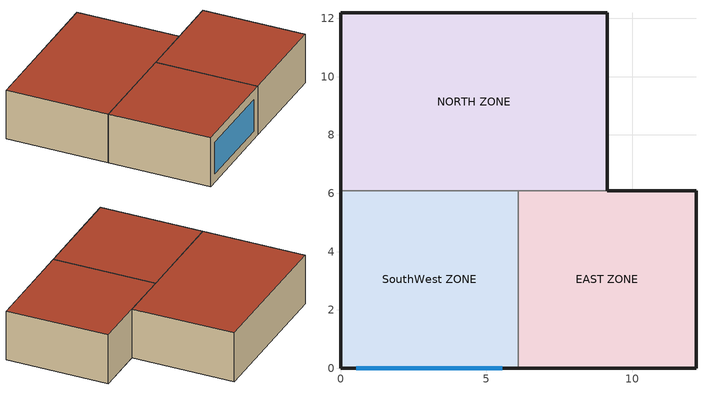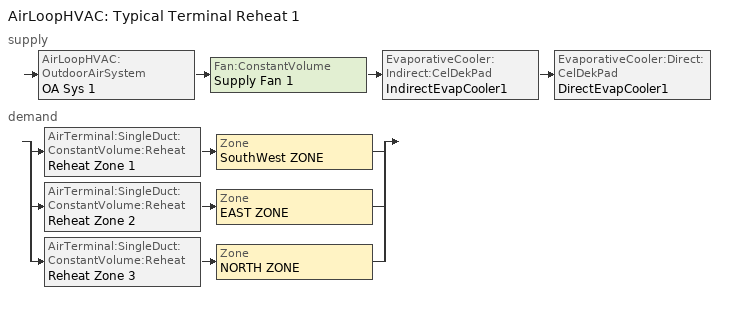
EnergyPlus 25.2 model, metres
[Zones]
SouthWest ZONE
 floor adiabatic (FLOOR SLAB 8 IN): 0,0 0,6.1 6.1,6.1 6.1,0 z0
 wall outside (EXTWALL80): 0,6.1 0,0 6.1,0 z0:3.05
 wall to NORTH ZONE (PARTITION06): 6.1,6.1 0,6.1 z0:3.05
 wall to EAST ZONE (PARTITION06): 6.1,0 6.1,6.1 z0:3.05
 window (WIN-CON-LIGHT): 0.55,0 5.55,0 z0.5:2.5
 roof outside (ROOF34): 0,6.1 0,0 6.1,0 6.1,6.1 z3.05
EAST ZONE
 floor adiabatic (FLOOR SLAB 8 IN): 6.1,0 6.1,6.1 12.19,6.1 12.19,0 z0
 wall outside (EXTWALL80): 6.1,0 12.19,0 12.19,6.1 9.14,6.1 z0:3.05
 wall to NORTH ZONE (PARTITION06): 9.14,6.1 6.1,6.1 z0:3.05
 roof outside (ROOF34): 6.1,6.1 6.1,0 12.19,0 12.19,6.1 z3.05
NORTH ZONE
 floor adiabatic (FLOOR SLAB 8 IN): 0,6.1 0,12.19 9.14,12.19 9.14,6.1 z0
 wall outside (EXTWALL80): 9.14,6.1 9.14,12.19 0,12.19 0,6.1 z0:3.05
 roof outside (ROOF34): 0,12.19 0,6.1 9.14,6.1 9.14,12.19 z3.05
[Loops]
AirLoopHVAC 'Typical Terminal Reheat 1'
 supply: AirLoopHVAC:OutdoorAirSystem 'OA Sys 1' > Fan:ConstantVolume 'Supply Fan 1' > EvaporativeCooler:Indirect:CelDekPad 'IndirectEvapCooler1' > EvaporativeCooler:Direct:CelDekPad 'DirectEvapCooler1'
 demand: split
  | AirTerminal:SingleDuct:ConstantVolume:Reheat 'Reheat Zone 1' > Zone 'SouthWest ZONE'
  | AirTerminal:SingleDuct:ConstantVolume:Reheat 'Reheat Zone 2' > Zone 'EAST ZONE'
  | AirTerminal:SingleDuct:ConstantVolume:Reheat 'Reheat Zone 3' > Zone 'NORTH ZONE'
[Building]
NONE: Loads convergence tolerance value=0.04; Maximum number of warmup days=25; Minimum number of warmup days=6; North axis=0; Solar distribution=FullInteriorAndExterior; Temperature convergence tolerance value=0.4; Terrain=Suburbs
[Site:GroundTemperature:BuildingSurface]
20.03, 20.03, 20.13, 20.3, 20.43, 20.52, 20.62, 20.77, 20.78, 20.55, 20.44, 20.2
[Site:Location]
PHOENIX_AZ_USA_WMO_722780: Elevation=339; Latitude=33.42; Longitude=-112.02; Time zone=-7
[SizingPeriod:DesignDay] Barometric pressure=97318; Daily dry bulb temperature range=12.3; Day of month=21; Day type=SummerDesignDay; Daylight saving time indicator=No; Humidity condition type=WetBulb; Month=7; Rain indicator=No; Sky clearness=1; Snow indicator=No; Solar model indicator=ASHRAEClearSky; Wind direction=270; Wind speed=4.1
Name | Maximum dry bulb temperature | Wetbulb or dewpoint at maximum dry bulb
PHOENIX Ann Clg 1% Condns DB=>MWB | 42.3 | 21
PHOENIX Ann Clg .4% Condns DB=>MWB | 43.4 | 21.1
[Construction]
EXTWALL80: A1 - 1 IN STUCCO, C4 - 4 IN COMMON BRICK, E1 - 3 / 4 IN PLASTER OR GYP BOARD
FLOOR SLAB 8 IN: C10 - 8 IN HW CONCRETE
PARTITION06: E1 - 3 / 4 IN PLASTER OR GYP BOARD, C6 - 8 IN CLAY TILE, E1 - 3 / 4 IN PLASTER OR GYP BOARD
ROOF34: E2 - 1 / 2 IN SLAG OR STONE, E3 - 3 / 8 IN FELT AND MEMBRANE, B5 - 1 IN DENSE INSULATION, C12 - 2 IN HW CONCRETE
WIN-CON-LIGHT: WIN-LAY-GLASS-LIGHT
[Material] Thermal absorptance=0.9
Name | Conductivity | Density | Roughness | Solar absorptance | Specific heat | Thickness | Visible absorptance
A1 - 1 IN STUCCO | 0.691831 | 1858.142 | Smooth | 0.92 | 836.8 | 0.0253898 | 0.92
B5 - 1 IN DENSE INSULATION | 0.0432394 | 91.30524 | VeryRough | 0.5 | 836.8 | 0.0253898 | 0.5
C4 - 4 IN COMMON BRICK | 0.726422 | 1922.216 | Rough | 0.76 | 836.8 | 0.101498 | 0.76
C6 - 8 IN CLAY TILE | 0.570761 | 1121.292 | Smooth | 0.82 | 836.8 | 0.203302 | 0.82
C10 - 8 IN HW CONCRETE | 1.729577 | 2242.585 | MediumRough | 0.65 | 836.8 | 0.203302 | 0.65
C12 - 2 IN HW CONCRETE | 1.729577 | 2242.585 | MediumRough | 0.65 | 836.8 | 0.0509016 | 0.65
E1 - 3 / 4 IN PLASTER OR GYP BOARD | 0.726422 | 1601.846 | Smooth | 0.92 | 836.8 | 0.01905 | 0.92
E2 - 1 / 2 IN SLAG OR STONE | 1.435549 | 881.0155 | Rough | 0.55 | 1673.6 | 0.0127102 | 0.55
E3 - 3 / 8 IN FELT AND MEMBRANE | 0.190253 | 1121.292 | Rough | 0.75 | 1673.6 | 0.00954024 | 0.75
[WindowMaterial:Glazing]
WIN-LAY-GLASS-LIGHT: Back side infrared hemispherical emissivity=0.84; Back side solar reflectance at normal incidence=0.031; Back side visible reflectance at normal incidence=0.05; Conductivity=0.9; Front side infrared hemispherical emissivity=0.84; Front side solar reflectance at normal incidence=0.031; Front side visible reflectance at normal incidence=0.05; Infrared transmittance at normal incidence=0; Optical data type=SpectralAverage; Solar transmittance at normal incidence=0.9; Thickness=0.003; Visible transmittance at normal incidence=0.9
[AirLoopHVAC]
Typical Terminal Reheat 1: Design supply air flow rate=1.3
[AirTerminal:SingleDuct:ConstantVolume:Reheat] Availability schedule=FanAndCoilAvailSched; Convergence tolerance=0.001; Maximum hot water or steam flow rate=0; Minimum hot water or steam flow rate=0
Name | Maximum air flow rate | Reheat coil
Reheat Zone 1 | 0.47 | Reheat Coil Zone 1
Reheat Zone 2 | 0.36 | Reheat Coil Zone 2
Reheat Zone 3 | 0.47 | Reheat Coil Zone 3
[AvailabilityManager:Scheduled]
Reheat System 1 Avail: Schedule=FanAndCoilAvailSched
[Coil:Heating:Electric]
Reheat Coil Zone 2: Availability schedule=FanAndCoilAvailSched; Efficiency=1; Nominal capacity=5000
[Coil:Heating:Fuel] Availability schedule=FanAndCoilAvailSched; Burner efficiency=0.8; Fuel type=NaturalGas
Name | Nominal capacity
Reheat Coil Zone 1 | 6000
Reheat Coil Zone 3 | 8000
[Controller:OutdoorAir]
OA Controller 1: Economizer control action type=ModulateFlow; Economizer control type=FixedDryBulb; Economizer maximum limit dry bulb temperature=19; Economizer minimum limit dry bulb temperature=4; Lockout type=NoLockout; Maximum outdoor air flow rate=1.3; Minimum limit type=FixedMinimum; Minimum outdoor air flow rate=1.3
[ElectricEquipment] Design level calculation method=EquipmentLevel; Fraction latent=0; Fraction lost=0; Fraction radiant=0.3; Schedule=BLDG Sch   2
Name | Design level | Zone or zonelist or space or spacelist
EAST ZONE ElecEq 1 | 1464.375 | EAST ZONE
NORTH ZONE ElecEq 1 | 2928.751 | NORTH ZONE
SouthWest ZONE ElecEq 1 | 2928.751 | SouthWest ZONE
[EvaporativeCooler:Direct:CelDekPad]
DirectEvapCooler1: Availability schedule=FanAndCoilAvailSched; Control type=Constant; Direct pad area=0.6; Direct pad depth=0.2; Recirculating water pump power consumption=225
[EvaporativeCooler:Indirect:CelDekPad]
IndirectEvapCooler1: Availability schedule=FanAndCoilAvailSched; Control type=Constant; Direct pad area=0.6; Direct pad depth=0.2; Indirect heat exchanger effectiveness=0.67; Recirculating water pump power consumption=225; Secondary air fan delta pressure=200; Secondary air fan flow rate=1; Secondary air fan total efficiency=0.7
[Fan:ConstantVolume]
Supply Fan 1: Availability schedule=FanAndCoilAvailSched; Fan total efficiency=0.7; Maximum flow rate=1.3; Motor efficiency=0.9; Motor in airstream fraction=1; Pressure rise=600
[Lights] Design level calculation method=LightingLevel; End use subcategory=GeneralLights; Fraction radiant=0.2; Fraction replaceable=0; Fraction visible=0.2; Return air fraction=0; Schedule=BLDG Sch   3
Name | Lighting level | Zone or zonelist or space or spacelist
EAST ZONE Lights 1 | 1464.375 | EAST ZONE
NORTH ZONE Lights 1 | 878.6252 | NORTH ZONE
[People] Activity level schedule=Activity Sch; Air velocity schedule=Air Velo Sch; Carbon dioxide generation rate=3.82e-08; Clothing insulation calculation method=ClothingInsulationSchedule; Clothing insulation schedule=Clothing Sch; Fraction radiant=0.3; Mean radiant temperature calculation type=EnclosureAveraged; Number of people calculation method=People; Number of people schedule=BLDG Sch   1; Thermal comfort model 1 type=Fanger; Work efficiency schedule=Work Eff Sch
Name | Number of people | Zone or zonelist or space or spacelist
EAST ZONE | 3 | EAST ZONE
NORTH ZONE | 4 | NORTH ZONE
SouthWest ZONE | 3 | SouthWest ZONE
[SetpointManager:Scheduled] Control variable=Temperature
Name | Schedule | Setpoint node or nodelist
Mixed Air Temp Manager | Seasonal Reset Mixed Air Temp Sch | Mixed Air Nodes
Supply Air Temp Manager | Seasonal Reset Supply Air Temp Sch | Supply Air Temp Nodes
[ThermostatSetpoint:SingleCooling]
Cooling Setpoint with SB: Setpoint temperature schedule=Cooling Setpoints
[ThermostatSetpoint:SingleHeating]
Heating Setpoint with SB: Setpoint temperature schedule=Heating Setpoints
[Zone] Ceiling height=Autocalculate; Multiplier=1; Type=1; Volume=Autocalculate
EAST ZONE; NORTH ZONE; SouthWest ZONE
[ZoneControl:Thermostat] Control 1=Heating Setpoint with SB; Control 2=Cooling Setpoint with SB; Control type schedule=Zone Control Type Sched
Name | Zone or zonelist
Zone 1 Thermostat | SouthWest ZONE
Zone 2 Thermostat | EAST ZONE
Zone 3 Thermostat | NORTH ZONE
[Zone equipment]
SouthWest ZONE: Reheat Zone 1
EAST ZONE: Reheat Zone 2
NORTH ZONE: Reheat Zone 3
[Schedule:Compact]
ACTIVITY SCH: Through: 12/31, For: AllDays, Until: 24:00, 131.8
AIR VELO SCH: Through: 12/31, For: AllDays, Until: 24:00, 0.14
BLDG SCH   1: Through: 12/31, For: Weekdays, Until: 6:00, 0, Until: 7:00, 0.1, Until: 8:00, 0.5, Until: 12:00, 1, Until: 13:00, 0.5, Until: 16:00, 1, Until: 17:00, 0.5, Until: 18:00, 0.1, Until: 24:00, 0, For: Weekends Holiday, Until: 24:00, 0, For: SummerDesignDay, Until: 6:00, 0, Until: 7:00, 0.1, Until: 8:00, 0.5, Until: 12:00, 1, Until: 13:00, 0.5, Until: 16:00, 1, Until: 17:00, 0.5, Until: 18:00, 0.1, Until: 24:00, 0, For: WinterDesignDay CustomDay1 CustomDay2, Until: 24:00, 0
BLDG SCH   2: Through: 12/31, For: Weekdays, Until: 8:00, 0, Until: 18:00, 1, Until: 24:00, 0, For: Weekends Holiday, Until: 24:00, 0, For: SummerDesignDay, Until: 8:00, 0, Until: 18:00, 1, Until: 24:00, 0, For: WinterDesignDay CustomDay1 CustomDay2, Until: 24:00, 0
BLDG SCH   3: Through: 12/31, For: Weekdays, Until: 6:00, 0.05, Until: 7:00, 0.2, Until: 17:00, 1, Until: 18:00, 0.5, Until: 24:00, 0.05, For: Weekends Holiday, Until: 24:00, 0.05, For: SummerDesignDay, Until: 6:00, 0.05, Until: 7:00, 0.2, Until: 17:00, 1, Until: 18:00, 0.5, Until: 24:00, 0.05, For: WinterDesignDay CustomDay1 CustomDay2, Until: 24:00, 0.05
CLOTHING SCH: Through: 12/31, For: AllDays, Until: 24:00, 1
COOLING SETPOINTS: Through: 12/31, For: AllDays, Until: 7:00, 30, Until: 17:00, 24, Until: 24:00, 30
FANANDCOILAVAILSCHED: Through: 3/31, For: AllDays, Until: 24:00, 1, Through: 9/30, For: Weekdays, Until: 7:00, 0, Until: 17:00, 1, Until: 24:00, 0, For: Weekends Holiday, Until: 24:00, 0, For: SummerDesignDay WinterDesignDay, Until: 7:00, 0, Until: 17:00, 1, Until: 24:00, 0, For: CustomDay1 CustomDay2, Until: 24:00, 0, Through: 12/31, For: AllDays, Until: 24:00, 1
HEATING SETPOINTS: Through: 12/31, For: AllDays, Until: 7:00, 15, Until: 17:00, 20, Until: 24:00, 15
SEASONAL RESET MIXED AIR TEMP SCH: Through: 3/31, For: AllDays, Until: 24:00, 14, Through: 9/30, For: AllDays, Until: 24:00, 11, Through: 12/31, For: AllDays, Until: 24:00, 14
SEASONAL RESET SUPPLY AIR TEMP SCH: Through: 3/31, For: AllDays, Until: 24:00, 16, Through: 9/30, For: AllDays, Until: 24:00, 13, Through: 12/31, For: AllDays, Until: 24:00, 16
WORK EFF SCH: Through: 12/31, For: AllDays, Until: 24:00, 0
ZONE CONTROL TYPE SCHED: Through: 3/31, For: AllDays, Until: 24:00, 1, Through: 9/30, For: AllDays, Until: 24:00, 2, Through: 12/31, For: AllDays, Until: 24:00, 1
